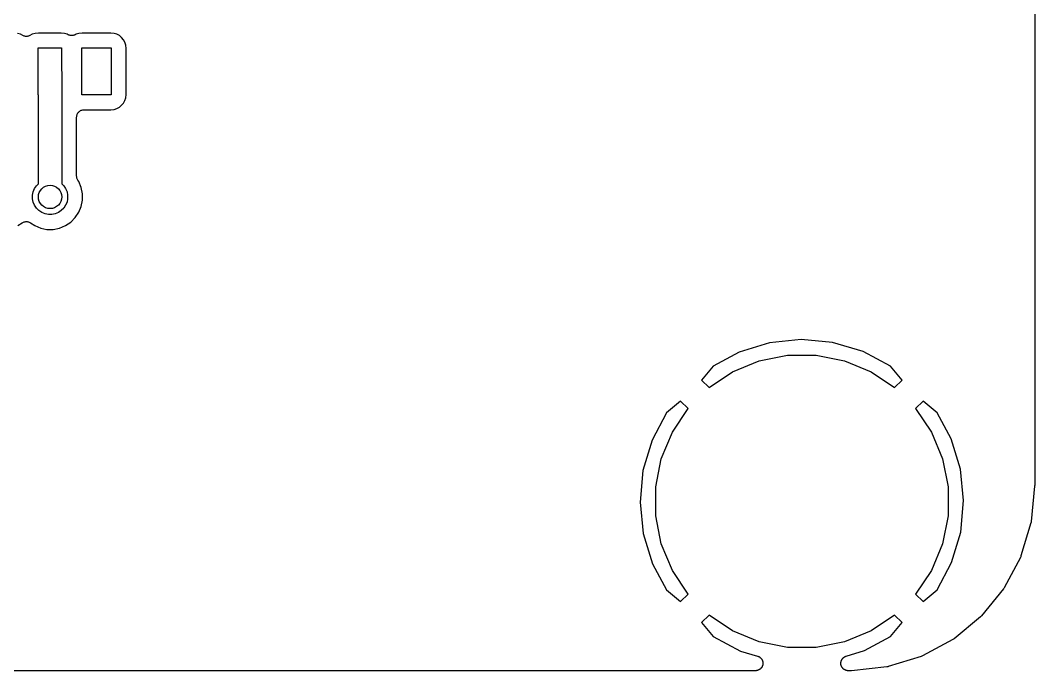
# Model space of a CAD drawing. Extents: x 76.5 to 144, y -85.9 to -59.9.
# Drawn here: x 126.63 to 143.98, y -85.9 to -74.77 of the extents above; entities that cross this region are included whole.
import ezdxf

# ---------------------------------------------------------------- set-up
doc = ezdxf.new("R2010")
doc.units = 0
doc.layers.add('BLACK', color=7, linetype='CONTINUOUS')

msp = doc.modelspace()

# ---------------------------------------------------------------- linework, layer by layer
at = {"layer": 'BLACK', "linetype": 'CONTINUOUS'}
for p, q in [((143.983, -68.5925), (143.983, -82.7271)), ((126.634, -75.0102), (126.586, -74.9957)), ((126.676, -75.0329), (126.634, -75.0102)), ((126.687, -75.0374), (126.676, -75.0329)), ((126.698, -75.042), (126.687, -75.0374)), ((126.698, -75.0422), (126.698, -75.042)), ((126.699, -75.0424), (126.698, -75.0422)), ((126.711, -75.0447), (126.699, -75.0424)), ((126.722, -75.0471), (126.711, -75.0447)), ((126.723, -75.0471), (126.722, -75.0471)), ((126.723, -75.0473), (126.723, -75.0471)), ((126.735, -75.0473), (126.723, -75.0473)), ((126.747, -75.0474), (126.735, -75.0473)), ((126.748, -75.0473), (126.747, -75.0474)), ((126.76, -75.0451), (126.748, -75.0473)), ((126.748, -75.0473), (126.748, -75.0473)), ((126.771, -75.0429), (126.76, -75.0451)), ((126.772, -75.0427), (126.771, -75.0429)), ((126.783, -75.0381), (126.772, -75.0426)), ((126.772, -75.0426), (126.772, -75.0427)), ((126.794, -75.0337), (126.783, -75.0381)), ((126.795, -75.0332), (126.794, -75.0337)), ((126.796, -75.0329), (126.795, -75.0331)), ((126.795, -75.0331), (126.795, -75.0332)), ((126.795, -75.0332), (126.795, -75.0332)), ((126.838, -75.0102), (126.796, -75.0329)), ((126.886, -74.9957), (126.838, -75.0102)), ((126.942, -74.9902), (126.886, -74.9957)), ((127.33, -74.9902), (126.942, -74.9902)), ((127.386, -74.9957), (127.33, -74.9902)), ((127.434, -75.0102), (127.386, -74.9957)), ((127.451, -75.0195), (127.434, -75.0102)), ((127.462, -75.024), (127.451, -75.0195)), ((127.473, -75.0287), (127.462, -75.024)), ((127.473, -75.0288), (127.473, -75.0287)), ((127.474, -75.029), (127.473, -75.0288)), ((127.486, -75.0313), (127.474, -75.029)), ((127.497, -75.0338), (127.486, -75.0313)), ((127.498, -75.0338), (127.497, -75.0338)), ((127.498, -75.0339), (127.498, -75.0338)), ((127.51, -75.0339), (127.498, -75.0339)), ((127.522, -75.0341), (127.51, -75.0339)), ((127.523, -75.0339), (127.522, -75.0341)), ((127.535, -75.0317), (127.523, -75.0339)), ((127.523, -75.0339), (127.523, -75.0339)), ((127.546, -75.0295), (127.535, -75.0317)), ((127.547, -75.0293), (127.546, -75.0295)), ((127.558, -75.0247), (127.547, -75.0292)), ((127.547, -75.0292), (127.547, -75.0293)), ((127.569, -75.0204), (127.558, -75.0247)), ((127.57, -75.0198), (127.569, -75.0204)), ((127.571, -75.0195), (127.57, -75.0198)), ((127.57, -75.0198), (127.57, -75.0198)), ((127.57, -75.0198), (127.57, -75.0198)), ((127.588, -75.0102), (127.571, -75.0195)), ((127.636, -74.9957), (127.588, -75.0102)), ((127.692, -74.9902), (127.636, -74.9957)), ((128.18, -74.9902), (127.692, -74.9902)), ((128.236, -74.9957), (128.18, -74.9902)), ((128.284, -75.0102), (128.236, -74.9957)), ((128.328, -75.0338), (128.284, -75.0102)), ((128.366, -75.0655), (128.328, -75.0338)), ((128.398, -75.1042), (128.366, -75.0655)), ((128.422, -75.1483), (128.398, -75.1042)), ((126.936, -76.046), (126.936, -75.246)), ((126.936, -75.246), (127.336, -75.246)), ((127.336, -75.246), (127.336, -75.635)), ((127.686, -76.046), (127.686, -75.246)), ((127.686, -75.246), (128.186, -75.246)), ((128.186, -75.246), (128.186, -76.046)), ((128.436, -75.1962), (128.422, -75.1483)), ((128.442, -75.2522), (128.436, -75.1962)), ((128.442, -76.0398), (128.442, -75.2522)), ((127.336, -75.635), (127.34, -75.6466)), ((127.34, -75.6466), (127.342, -75.676)), ((127.342, -75.676), (127.342, -77.5697)), ((126.942, -76.046), (126.936, -76.046)), ((126.942, -77.5697), (126.942, -76.046)), ((128.186, -76.046), (127.686, -76.046)), ((128.398, -76.1878), (128.422, -76.1437)), ((128.422, -76.1437), (128.436, -76.0958)), ((128.436, -76.0958), (128.442, -76.0398)), ((127.626, -76.3479), (127.634, -76.3387)), ((127.634, -76.3384), (127.635, -76.3381)), ((127.634, -76.3387), (127.634, -76.3384)), ((127.635, -76.3381), (127.644, -76.3306)), ((127.644, -76.3306), (127.653, -76.3231)), ((127.653, -76.3231), (127.654, -76.3229)), ((127.654, -76.3226), (127.664, -76.317)), ((127.654, -76.3229), (127.654, -76.3226)), ((127.664, -76.317), (127.675, -76.3114)), ((127.675, -76.3113), (127.676, -76.3111)), ((127.675, -76.3114), (127.675, -76.3113)), ((127.676, -76.3111), (127.687, -76.3077)), ((127.687, -76.3077), (127.699, -76.3043)), ((127.699, -76.3042), (127.7, -76.3041)), ((127.699, -76.3043), (127.699, -76.3042)), ((127.7, -76.3041), (127.711, -76.303)), ((127.711, -76.303), (127.723, -76.3018)), ((127.723, -76.3018), (128.18, -76.3018)), ((128.18, -76.3018), (128.236, -76.2963)), ((128.236, -76.2963), (128.284, -76.2818)), ((128.284, -76.2818), (128.328, -76.2582)), ((128.328, -76.2582), (128.366, -76.2265)), ((128.366, -76.2265), (128.398, -76.1878)), ((127.596, -76.4271), (127.598, -76.4152)), ((127.596, -76.4279), (127.596, -76.4271)), ((127.596, -76.428), (127.596, -76.4279)), ((127.596, -76.4288), (127.596, -76.428)), ((127.596, -76.428), (127.596, -76.428)), ((127.596, -77.4378), (127.596, -76.4288)), ((127.598, -76.4152), (127.599, -76.4033)), ((127.599, -76.4024), (127.603, -76.391)), ((127.599, -76.4029), (127.599, -76.4024)), ((127.599, -76.4033), (127.599, -76.4029)), ((127.603, -76.391), (127.606, -76.3796)), ((127.606, -76.3796), (127.607, -76.3792)), ((127.607, -76.3788), (127.612, -76.3684)), ((127.607, -76.3792), (127.607, -76.3788)), ((127.612, -76.3684), (127.618, -76.3578)), ((127.618, -76.3575), (127.619, -76.3571)), ((127.618, -76.3578), (127.618, -76.3575)), ((127.619, -76.3571), (127.626, -76.3479)), ((127.598, -77.4494), (127.596, -77.4378)), ((127.599, -77.461), (127.598, -77.4494)), ((127.599, -77.4617), (127.599, -77.461)), ((127.599, -77.4624), (127.599, -77.4617)), ((127.602, -77.4736), (127.599, -77.4624)), ((127.605, -77.4848), (127.602, -77.4736)), ((127.606, -77.4855), (127.605, -77.4848)), ((127.606, -77.4861), (127.606, -77.4855)), ((127.611, -77.4964), (127.606, -77.4861)), ((127.617, -77.5068), (127.611, -77.4964)), ((127.618, -77.508), (127.617, -77.5068)), ((127.618, -77.5083), (127.618, -77.508)), ((127.618, -77.508), (127.618, -77.508)), ((127.618, -77.508), (127.618, -77.508)), ((127.633, -77.5316), (127.618, -77.5083)), ((127.675, -77.6324), (127.633, -77.5316)), ((126.842, -77.7645), (126.854, -77.7065)), ((126.854, -77.7065), (126.877, -77.6519)), ((126.877, -77.6519), (126.909, -77.6028)), ((126.909, -77.6028), (126.942, -77.5697)), ((127.342, -77.5697), (127.375, -77.6028)), ((127.375, -77.6028), (127.408, -77.6519)), ((127.408, -77.6519), (127.431, -77.7065)), ((127.431, -77.7065), (127.442, -77.7645)), ((127.696, -77.7394), (127.675, -77.6324)), ((126.842, -77.8235), (126.842, -77.7645)), ((126.854, -77.8815), (126.842, -77.8235)), ((126.877, -77.9361), (126.854, -77.8815)), ((127.431, -77.8815), (127.408, -77.9361)), ((127.442, -77.8235), (127.431, -77.8815)), ((127.442, -77.7645), (127.442, -77.8235)), ((127.675, -77.9556), (127.696, -77.8486)), ((127.696, -77.8486), (127.696, -77.7394)), ((126.909, -77.9852), (126.877, -77.9361)), ((126.951, -78.027), (126.909, -77.9852)), ((127, -78.0599), (126.951, -78.027)), ((127.055, -78.0825), (127, -78.0599)), ((127.285, -78.0599), (127.23, -78.0825)), ((127.334, -78.027), (127.285, -78.0599)), ((127.375, -77.9852), (127.334, -78.027)), ((127.408, -77.9361), (127.375, -77.9852)), ((127.573, -78.1472), (127.633, -78.0564)), ((127.633, -78.0564), (127.675, -77.9556)), ((126.592, -78.2849), (126.665, -78.2359)), ((126.665, -78.2359), (126.666, -78.2355)), ((126.666, -78.2355), (126.667, -78.2349)), ((126.666, -78.2355), (126.666, -78.2355)), ((126.666, -78.2355), (126.666, -78.2355)), ((126.667, -78.2349), (126.678, -78.2294)), ((126.678, -78.2294), (126.688, -78.2239)), ((126.688, -78.2238), (126.689, -78.2235)), ((126.688, -78.2239), (126.688, -78.2238)), ((126.689, -78.2235), (126.7, -78.2202)), ((126.7, -78.2202), (126.712, -78.2168)), ((126.712, -78.2168), (126.713, -78.2166)), ((126.712, -78.2168), (126.712, -78.2168)), ((126.713, -78.2166), (126.724, -78.2156)), ((126.724, -78.2156), (126.736, -78.2145)), ((126.736, -78.2145), (126.737, -78.2145)), ((126.737, -78.2145), (126.737, -78.2145)), ((126.737, -78.2145), (126.749, -78.2158)), ((126.749, -78.2158), (126.761, -78.217)), ((126.761, -78.217), (126.762, -78.2171)), ((126.762, -78.2171), (126.762, -78.2172)), ((126.762, -78.2172), (126.773, -78.2207)), ((126.773, -78.2207), (126.785, -78.2242)), ((126.785, -78.2242), (126.785, -78.2244)), ((126.785, -78.2244), (126.786, -78.2246)), ((126.786, -78.2246), (126.796, -78.2303)), ((126.796, -78.2303), (126.807, -78.2359)), ((126.807, -78.2359), (126.88, -78.2849)), ((127.113, -78.094), (127.055, -78.0825)), ((127.172, -78.094), (127.113, -78.094)), ((127.23, -78.0825), (127.172, -78.094)), ((127.405, -78.2849), (127.496, -78.2243)), ((127.496, -78.2243), (127.573, -78.1472)), ((126.88, -78.2849), (126.981, -78.3267)), ((126.981, -78.3267), (127.088, -78.348)), ((127.088, -78.348), (127.197, -78.348)), ((127.197, -78.348), (127.304, -78.3267)), ((127.304, -78.3267), (127.405, -78.2849)), ((139.448, -80.2884), (138.929, -80.4483)), ((139.987, -80.2327), (139.448, -80.2884)), ((140.527, -80.2834), (139.987, -80.2327)), ((141.047, -80.4385), (140.527, -80.2834)), ((138.929, -80.4483), (138.484, -80.686)), ((139.271, -80.5961), (139.754, -80.5)), ((139.754, -80.5), (140.246, -80.5)), ((140.246, -80.5), (140.729, -80.5961)), ((141.516, -80.6862), (141.047, -80.4385)), ((138.816, -80.7845), (139.271, -80.5961)), ((140.729, -80.5961), (141.184, -80.7845)), ((138.484, -80.686), (138.284, -80.925)), ((138.413, -81.0537), (138.816, -80.7845)), ((141.184, -80.7845), (141.587, -81.0537)), ((141.716, -80.925), (141.516, -80.6862)), ((138.284, -80.925), (138.413, -81.0537)), ((141.587, -81.0537), (141.716, -80.925)), ((137.925, -81.2842), (137.686, -81.4842)), ((138.054, -81.4129), (137.925, -81.2842)), ((142.075, -81.2842), (141.946, -81.4129)), ((142.314, -81.4843), (142.075, -81.2842)), ((137.686, -81.4842), (137.438, -81.9528)), ((137.785, -81.8158), (138.054, -81.4129)), ((141.946, -81.4129), (142.215, -81.8158)), ((142.552, -81.9289), (142.314, -81.4843)), ((137.596, -82.2708), (137.785, -81.8158)), ((142.215, -81.8158), (142.404, -82.2708)), ((137.438, -81.9528), (137.283, -82.4726)), ((142.712, -82.4476), (142.552, -81.9289)), ((137.5, -82.7538), (137.596, -82.2708)), ((142.404, -82.2708), (142.5, -82.7538)), ((137.283, -82.4726), (137.233, -83.0128)), ((142.767, -82.9872), (142.712, -82.4476)), ((137.5, -83.2462), (137.5, -82.7538)), ((142.5, -82.7538), (142.5, -83.2462)), ((143.982, -82.7395), (143.923, -83.3462)), ((143.983, -82.7289), (143.982, -82.7342)), ((143.982, -82.7342), (143.982, -82.7395)), ((143.983, -82.7271), (143.983, -82.7289)), ((137.233, -83.0128), (137.288, -83.5524)), ((142.717, -83.5274), (142.767, -82.9872)), ((137.596, -83.7292), (137.5, -83.2462)), ((142.5, -83.2462), (142.404, -83.7292)), ((143.918, -83.3705), (143.748, -83.9349)), ((143.92, -83.3592), (143.918, -83.3705)), ((143.923, -83.3479), (143.92, -83.3592)), ((143.923, -83.3462), (143.923, -83.3479)), ((137.288, -83.5524), (137.448, -84.0711)), ((142.562, -84.0472), (142.717, -83.5274)), ((137.785, -84.1842), (137.596, -83.7292)), ((142.404, -83.7292), (142.215, -84.1842)), ((143.738, -83.9579), (143.461, -84.4784)), ((143.743, -83.9473), (143.738, -83.9579)), ((143.747, -83.9366), (143.743, -83.9473)), ((143.748, -83.9349), (143.747, -83.9366)), ((137.448, -84.0711), (137.686, -84.5157)), ((142.314, -84.5159), (142.562, -84.0472)), ((138.054, -84.5871), (137.785, -84.1842)), ((142.215, -84.1842), (141.946, -84.5871)), ((143.448, -84.4991), (143.075, -84.956)), ((143.454, -84.4895), (143.448, -84.4991)), ((143.461, -84.48), (143.454, -84.4895)), ((143.461, -84.4784), (143.461, -84.48)), ((137.686, -84.5157), (137.925, -84.7158)), ((137.925, -84.7158), (138.054, -84.5871)), ((141.946, -84.5871), (142.075, -84.7158)), ((142.075, -84.7158), (142.314, -84.5159)), ((138.413, -84.9463), (138.284, -85.075)), ((138.816, -85.2155), (138.413, -84.9463)), ((141.587, -84.9463), (141.184, -85.2155)), ((141.716, -85.075), (141.587, -84.9463)), ((143.058, -84.9736), (142.603, -85.3494)), ((143.066, -84.9654), (143.058, -84.9736)), ((143.074, -84.9574), (143.066, -84.9654)), ((143.075, -84.956), (143.074, -84.9574)), ((138.284, -85.075), (138.484, -85.3138)), ((141.516, -85.314), (141.716, -85.075)), ((138.484, -85.3138), (138.953, -85.5615)), ((139.271, -85.4039), (138.816, -85.2155)), ((141.184, -85.2155), (140.729, -85.4039)), ((141.071, -85.5517), (141.516, -85.314)), ((142.583, -85.3633), (142.064, -85.6437)), ((142.592, -85.3569), (142.583, -85.3633)), ((142.602, -85.3505), (142.592, -85.3569)), ((142.603, -85.3494), (142.602, -85.3505)), ((139.754, -85.5), (139.271, -85.4039)), ((140.246, -85.5), (139.754, -85.5)), ((140.729, -85.4039), (140.246, -85.5)), ((138.953, -85.5615), (139.244, -85.6483)), ((139.244, -85.6483), (139.245, -85.6488)), ((139.245, -85.6488), (139.251, -85.6513)), ((139.251, -85.6513), (139.257, -85.6533)), ((139.257, -85.6533), (139.263, -85.6562)), ((139.263, -85.6562), (139.268, -85.6585)), ((139.268, -85.6585), (139.273, -85.6621)), ((139.273, -85.6621), (139.279, -85.6652)), ((139.279, -85.6652), (139.284, -85.6691)), ((139.284, -85.6691), (139.289, -85.6724)), ((139.289, -85.6724), (139.293, -85.677)), ((139.293, -85.677), (139.298, -85.6811)), ((139.298, -85.6811), (139.302, -85.6858)), ((139.302, -85.6858), (139.306, -85.6901)), ((139.306, -85.6901), (139.31, -85.6955)), ((139.31, -85.6955), (139.314, -85.7005)), ((139.314, -85.7005), (139.316, -85.7058)), ((139.316, -85.7058), (139.32, -85.7108)), ((139.32, -85.7108), (139.322, -85.7167)), ((140.68, -85.7156), (140.682, -85.7103)), ((140.682, -85.7103), (140.686, -85.7048)), ((140.686, -85.7048), (140.689, -85.699)), ((140.689, -85.699), (140.693, -85.6945)), ((140.693, -85.6945), (140.696, -85.6896)), ((140.696, -85.6896), (140.7, -85.685)), ((140.7, -85.685), (140.705, -85.6799)), ((140.705, -85.6799), (140.709, -85.6762)), ((140.709, -85.6762), (140.713, -85.6721)), ((140.713, -85.6721), (140.719, -85.6684)), ((140.719, -85.6684), (140.724, -85.6642)), ((140.724, -85.6642), (140.729, -85.6615)), ((140.729, -85.6615), (140.734, -85.6582)), ((140.734, -85.6582), (140.74, -85.6557)), ((140.74, -85.6557), (140.746, -85.6526)), ((140.746, -85.6526), (140.751, -85.6509)), ((140.751, -85.6509), (140.757, -85.6486)), ((140.757, -85.6486), (141.071, -85.5517)), ((142.041, -85.6533), (141.478, -85.8277)), ((142.052, -85.6489), (142.041, -85.6533)), ((142.063, -85.6445), (142.052, -85.6489)), ((142.064, -85.6437), (142.063, -85.6445)), ((139.256, -85.8874), (139.25, -85.8892)), ((139.261, -85.8844), (139.256, -85.8874)), ((139.267, -85.8819), (139.261, -85.8844)), ((139.272, -85.8786), (139.267, -85.8819)), ((139.278, -85.8758), (139.272, -85.8786)), ((139.283, -85.8717), (139.278, -85.8758)), ((139.288, -85.8682), (139.283, -85.8717)), ((139.292, -85.8639), (139.288, -85.8682)), ((139.297, -85.8601), (139.292, -85.8639)), ((139.301, -85.8552), (139.297, -85.8601)), ((139.305, -85.8506), (139.301, -85.8552)), ((139.309, -85.8456), (139.305, -85.8506)), ((139.313, -85.841), (139.309, -85.8456)), ((139.316, -85.8354), (139.313, -85.841)), ((139.319, -85.83), (139.316, -85.8354)), ((139.322, -85.8245), (139.319, -85.83)), ((139.322, -85.7167), (139.325, -85.7224)), ((139.324, -85.8192), (139.322, -85.8245)), ((139.326, -85.8131), (139.324, -85.8192)), ((139.325, -85.7224), (139.327, -85.7282)), ((139.329, -85.8072), (139.326, -85.8131)), ((139.327, -85.7282), (139.329, -85.7337)), ((139.329, -85.7337), (139.33, -85.74)), ((139.33, -85.8013), (139.329, -85.8072)), ((139.33, -85.74), (139.332, -85.7462)), ((139.332, -85.7955), (139.33, -85.8013)), ((139.332, -85.7462), (139.333, -85.7522)), ((139.334, -85.7829), (139.332, -85.7891)), ((139.332, -85.7891), (139.332, -85.7955)), ((139.333, -85.7522), (139.334, -85.7581)), ((139.334, -85.7581), (139.334, -85.7645)), ((139.334, -85.7645), (139.334, -85.7709)), ((139.334, -85.7709), (139.334, -85.7769)), ((139.334, -85.7769), (139.334, -85.7829)), ((140.667, -85.7691), (140.668, -85.7633)), ((140.668, -85.7757), (140.667, -85.7691)), ((140.668, -85.7575), (140.669, -85.751)), ((140.668, -85.7633), (140.668, -85.7575)), ((140.668, -85.7823), (140.668, -85.7757)), ((140.669, -85.788), (140.668, -85.7823)), ((140.669, -85.751), (140.67, -85.7445)), ((140.669, -85.7938), (140.669, -85.788)), ((140.671, -85.8001), (140.669, -85.7938)), ((140.67, -85.7445), (140.671, -85.7389)), ((140.671, -85.7389), (140.673, -85.7332)), ((140.672, -85.8066), (140.671, -85.8001)), ((140.675, -85.812), (140.672, -85.8066)), ((140.673, -85.7332), (140.675, -85.7271)), ((140.675, -85.7271), (140.677, -85.7208)), ((140.676, -85.8176), (140.675, -85.812)), ((140.679, -85.8234), (140.676, -85.8176)), ((140.677, -85.7208), (140.68, -85.7156)), ((140.682, -85.8295), (140.679, -85.8234)), ((140.685, -85.8344), (140.682, -85.8295)), ((140.688, -85.8395), (140.685, -85.8344)), ((140.692, -85.8447), (140.688, -85.8395)), ((140.696, -85.8502), (140.692, -85.8447)), ((140.7, -85.8543), (140.696, -85.8502)), ((140.703, -85.8589), (140.7, -85.8543)), ((140.708, -85.8631), (140.703, -85.8589)), ((140.713, -85.8678), (140.708, -85.8631)), ((140.718, -85.871), (140.713, -85.8678)), ((140.722, -85.8748), (140.718, -85.871)), ((140.728, -85.878), (140.722, -85.8748)), ((140.734, -85.8817), (140.728, -85.878)), ((140.739, -85.8839), (140.734, -85.8817)), ((140.744, -85.8867), (140.739, -85.8839)), ((140.75, -85.8887), (140.744, -85.8867)), ((141.454, -85.8327), (140.848, -85.8963)), ((141.465, -85.8303), (141.454, -85.8327)), ((141.476, -85.8282), (141.465, -85.8303)), ((141.478, -85.8277), (141.476, -85.8282)), ((139.207, -85.897), (79.6389, -85.897)), ((139.214, -85.8964), (139.207, -85.897)), ((139.22, -85.8964), (139.214, -85.8964)), ((139.226, -85.8952), (139.22, -85.8964)), ((139.232, -85.8946), (139.226, -85.8952)), ((139.238, -85.8927), (139.232, -85.8946)), ((139.244, -85.8915), (139.238, -85.8927)), ((139.25, -85.8892), (139.244, -85.8915)), ((140.756, -85.8913), (140.75, -85.8887)), ((140.762, -85.8925), (140.756, -85.8913)), ((140.768, -85.8942), (140.762, -85.8925)), ((140.774, -85.895), (140.768, -85.8942)), ((140.781, -85.8963), (140.774, -85.895)), ((140.787, -85.8963), (140.781, -85.8963)), ((140.792, -85.897), (140.787, -85.8963)), ((140.794, -85.897), (140.792, -85.897)), ((140.832, -85.897), (140.794, -85.897)), ((140.833, -85.897), (140.832, -85.897)), ((140.832, -85.897), (140.832, -85.897)), ((140.835, -85.897), (140.833, -85.897)), ((140.841, -85.8964), (140.835, -85.897)), ((140.846, -85.8965), (140.841, -85.8964)), ((140.848, -85.8963), (140.846, -85.8965))]:
    msp.add_line(p, q, dxfattribs=at)
at = {"layer": 'BLACK'}
msp.add_circle((127.142, -77.794), 0.2, dxfattribs=at)

doc.saveas('drawing.dxf')
